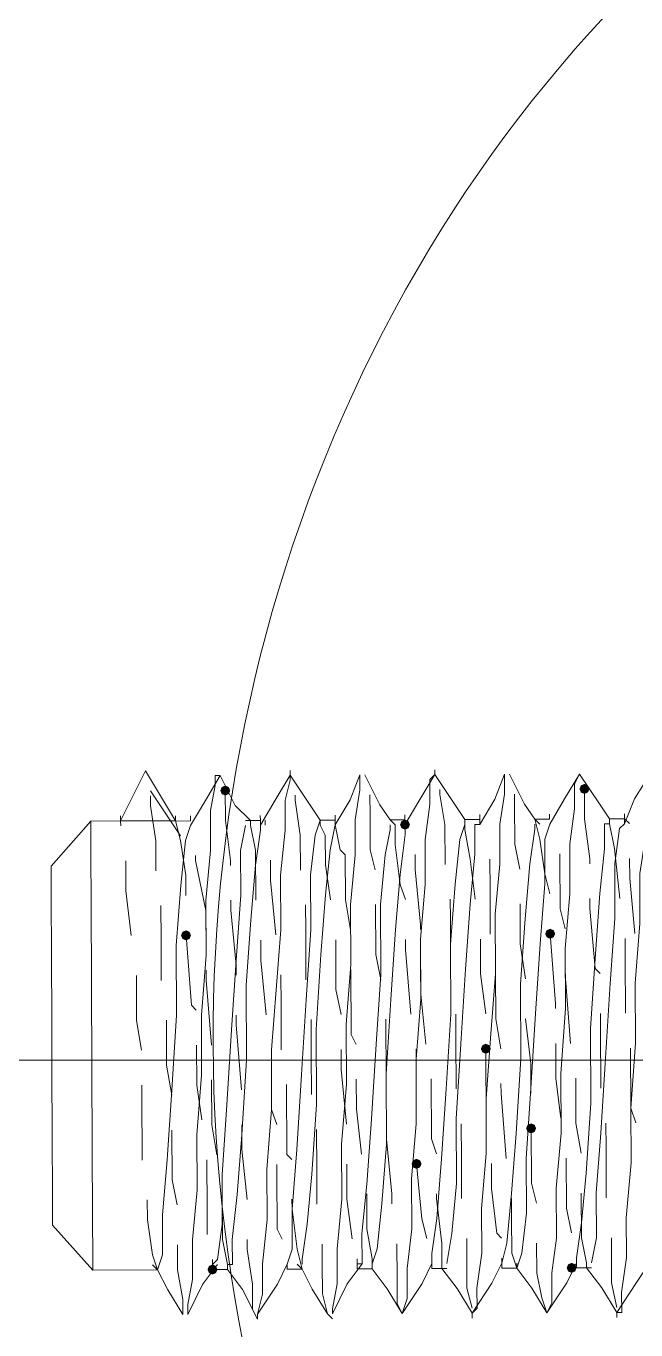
# Model space of a CAD drawing. Header units: millimetres. Extents: x 89051 to 218395, y -330386 to -125649.
# Drawn here: x 100671.86 to 100686.65, y -132844.52 to -132812.9 of the extents above; entities that cross this region are included whole.
import ezdxf

# ---------------------------------------------------------------- set-up
doc = ezdxf.new("R2010")
doc.units = ezdxf.units.MM
doc.header["$LTSCALE"] = 13
for name, pattern in [('1 实线', [0]), ('ACAD_ISO04W100', [30, 24, -3, 0, -3]), ('CENTER', [50.8, 31.75, -6.35, 6.35, -6.35])]:
    doc.linetypes.add(name, pattern=pattern)
doc.layers.get('0').update_dxf_attribs({"color": 1, "linetype": 'CENTER'})
doc.layers.add('C00-00-00', color=7, linetype='Continuous')
doc.layers.add('标注、文本', color=3, linetype='Continuous', lineweight=25)

msp = doc.modelspace()

# ---------------------------------------------------------------- hatches: boundary and pattern name
at = {"layer": 'C00-00-00'}
h = msp.add_hatch(color=256, dxfattribs=at)
h.dxf.hatch_style = 2
h.paths.add_polyline_path([(100676.569, -132831.44), (100676.605, -132831.526), (100676.691, -132831.561), (100676.776, -132831.525), (100676.811, -132831.439), (100676.775, -132831.354), (100676.69, -132831.319), (100676.604, -132831.355)])
h = msp.add_hatch(color=256, dxfattribs=at)
h.dxf.hatch_style = 2
h.paths.add_polyline_path([(100685.282, -132831.401), (100685.318, -132831.486), (100685.403, -132831.521), (100685.489, -132831.485), (100685.524, -132831.4), (100685.488, -132831.314), (100685.402, -132831.279), (100685.317, -132831.315)])
h = msp.add_hatch(color=256, dxfattribs=at)
h.dxf.hatch_style = 2
h.paths.add_polyline_path([(100680.929, -132832.267), (100680.965, -132832.353), (100681.051, -132832.388), (100681.136, -132832.352), (100681.171, -132832.266), (100681.135, -132832.181), (100681.05, -132832.146), (100680.965, -132832.182)])
h = msp.add_hatch(color=256, dxfattribs=at)
h.dxf.hatch_style = 2
h.paths.add_polyline_path([(100675.617, -132834.954), (100675.653, -132835.039), (100675.739, -132835.074), (100675.824, -132835.038), (100675.859, -132834.953), (100675.823, -132834.867), (100675.738, -132834.832), (100675.652, -132834.868)])
h = msp.add_hatch(color=256, dxfattribs=at)
h.dxf.hatch_style = 2
h.paths.add_polyline_path([(100684.451, -132834.914), (100684.487, -132834.999), (100684.572, -132835.034), (100684.657, -132834.998), (100684.693, -132834.913), (100684.657, -132834.827), (100684.571, -132834.792), (100684.486, -132834.828)])
h = msp.add_hatch(color=256, dxfattribs=at)
h.dxf.hatch_style = 2
h.paths.add_polyline_path([(100682.89, -132837.704), (100682.926, -132837.789), (100683.012, -132837.824), (100683.097, -132837.788), (100683.132, -132837.703), (100683.096, -132837.618), (100683.011, -132837.582), (100682.925, -132837.618)])
h = msp.add_hatch(color=256, dxfattribs=at)
h.dxf.hatch_style = 2
h.paths.add_polyline_path([(100683.988, -132839.635), (100684.024, -132839.72), (100684.11, -132839.756), (100684.195, -132839.72), (100684.23, -132839.634), (100684.194, -132839.549), (100684.109, -132839.514), (100684.023, -132839.55)])
h = msp.add_hatch(color=256, dxfattribs=at)
h.dxf.hatch_style = 2
h.paths.add_polyline_path([(100681.209, -132840.495), (100681.245, -132840.58), (100681.33, -132840.615), (100681.416, -132840.579), (100681.451, -132840.494), (100681.415, -132840.408), (100681.329, -132840.373), (100681.244, -132840.409)])
h = msp.add_hatch(color=256, dxfattribs=at)
h.dxf.hatch_style = 2
h.paths.add_polyline_path([(100676.259, -132843.058), (100676.295, -132843.144), (100676.381, -132843.179), (100676.466, -132843.143), (100676.501, -132843.057), (100676.465, -132842.972), (100676.379, -132842.937), (100676.294, -132842.973)])
h = msp.add_hatch(color=256, dxfattribs=at)
h.dxf.hatch_style = 2
h.paths.add_polyline_path([(100684.972, -132843.019), (100685.007, -132843.104), (100685.093, -132843.139), (100685.178, -132843.103), (100685.213, -132843.018), (100685.178, -132842.933), (100685.092, -132842.897), (100685.007, -132842.933)])

# ---------------------------------------------------------------- linework, layer by layer
at = {"color": 7, "linetype": '1 实线', "lineweight": 0, "extrusion": (0, 0, -1)}
for centre, major_axis, ratio, start_param, end_param in [((100704.687, -132837.484), (-0.209, 45.982), 0.866025, 2.304713, 7.120065), ((100700.754, -132837.502), (-0.209, 45.982), 0.866025, 3.141593, 6.283185), ((100707.833, -132837.47), (0.157, -34.608), 0.908418, 6.283185, 9.424778)]:
    msp.add_ellipse(centre, major_axis=major_axis, ratio=ratio, start_param=start_param, end_param=end_param, dxfattribs=at)
at = {"layer": 'C00-00-00', "lineweight": 15}
for points in [[(100678.262, -132831.07), (100678.261, -132830.949)], [(100681.771, -132831.054), (100681.77, -132830.933)], [(100674.152, -132832.177), (100674.752, -132830.964)], [(100674.752, -132830.964), (100675.484, -132832.171)], [(100676.568, -132831.077), (100676.447, -132831.078), (100676.448, -132831.32), (100676.329, -132831.925), (100676.334, -132832.893), (100676.218, -132834.104), (100676.224, -132835.435), (100676.11, -132836.888), (100676.117, -132838.34), (100676.002, -132839.792), (100676.008, -132841.123), (100675.893, -132842.334), (100675.897, -132843.302), (100675.779, -132843.908), (100675.78, -132844.15)], [(100675.847, -132832.291), (100676.207, -132831.684), (100676.568, -132831.077)], [(100676.568, -132831.077), (100676.934, -132831.802), (100677.299, -132832.163)], [(100678.262, -132831.07), (100678.262, -132831.191), (100678.143, -132831.675), (100678.147, -132832.401), (100678.031, -132833.491), (100678.037, -132834.822), (100677.922, -132836.274), (100677.808, -132837.727), (100677.815, -132839.179), (100677.7, -132840.632), (100677.706, -132841.842), (100677.59, -132842.931), (100677.593, -132843.657), (100677.474, -132844.142)], [(100677.541, -132832.283), (100677.901, -132831.676), (100678.262, -132831.07)], [(100678.262, -132831.07), (100678.749, -132831.793), (100678.993, -132832.155)], [(100679.956, -132831.062), (100679.957, -132831.425), (100679.84, -132832.151), (100679.844, -132832.998), (100679.728, -132834.209), (100679.735, -132835.661), (100679.62, -132837.114), (100679.627, -132838.566), (100679.512, -132840.018), (100679.519, -132841.35), (100679.403, -132842.56), (100679.407, -132843.407), (100679.289, -132844.013), (100679.289, -132844.134)], [(100679.356, -132832.275), (100679.717, -132831.668), (100679.956, -132831.062)], [(100680.077, -132831.061), (100680.443, -132831.786), (100680.687, -132832.148)], [(100681.771, -132831.054), (100681.65, -132831.175), (100681.653, -132831.78), (100681.536, -132832.628), (100681.541, -132833.717), (100681.426, -132835.048), (100681.433, -132836.501), (100681.318, -132837.953), (100681.325, -132839.526), (100681.21, -132840.858), (100681.216, -132842.068), (100681.099, -132843.036), (100681.103, -132843.763), (100680.983, -132844.126)], [(100681.05, -132832.267), (100681.411, -132831.66), (100681.771, -132831.054)], [(100681.771, -132831.054), (100682.258, -132831.777), (100682.502, -132832.139)], [(100683.465, -132831.046), (100683.467, -132831.53), (100683.349, -132832.256), (100683.354, -132833.225), (100683.238, -132834.435), (100683.245, -132835.887), (100683.131, -132837.34), (100683.017, -132838.913), (100683.023, -132840.245), (100682.908, -132841.576), (100682.913, -132842.665), (100682.796, -132843.513), (100682.798, -132843.997), (100682.677, -132844.118)], [(100682.865, -132832.259), (100683.226, -132831.652), (100683.465, -132831.046)], [(100683.586, -132831.045), (100683.952, -132831.77), (100684.196, -132832.132)], [(100685.28, -132831.038), (100685.16, -132831.28), (100685.163, -132831.885), (100685.046, -132832.733), (100685.051, -132833.943), (100684.936, -132835.274), (100684.943, -132836.727), (100684.829, -132838.3), (100684.836, -132839.752), (100684.721, -132841.084), (100684.726, -132842.294), (100684.609, -132843.142), (100684.612, -132843.868), (100684.492, -132844.11)], [(100684.56, -132832.251), (100684.92, -132831.644), (100685.28, -132831.038)], [(100685.28, -132831.038), (100685.767, -132831.761), (100686.011, -132832.123)], [(100674.875, -132831.448), (100675.363, -132832.172)], [(100674.877, -132831.811), (100674.876, -132831.569)], [(100676.694, -132832.166), (100676.69, -132831.44)], [(100678.385, -132831.674), (100678.385, -132831.553)], [(100680.202, -132832.029), (100680.2, -132831.545)], [(100681.894, -132831.537), (100681.894, -132831.416)], [(100682.018, -132832.263), (100681.894, -132831.537)], [(100683.71, -132831.771), (100683.709, -132831.529)], [(100685.406, -132832.126), (100685.403, -132831.4)], [(100686.375, -132832.243), (100686.614, -132831.637), (100686.854, -132831.272)], [(100675.002, -132832.657), (100674.877, -132831.811)], [(100678.51, -132832.52), (100678.385, -132831.674)], [(100683.715, -132832.739), (100683.71, -132831.771)], [(100672.463, -132833.274), (100673.426, -132832.181)], [(100673.426, -132832.181), (100675.847, -132832.17)], [(100673.451, -132837.626), (100673.447, -132836.658), (100673.442, -132835.569), (100673.438, -132834.722), (100673.434, -132833.875), (100673.431, -132833.27), (100673.429, -132832.665), (100673.428, -132832.423), (100673.426, -132832.181)], [(100674.152, -132832.177), (100674.152, -132832.056)], [(100675.484, -132832.171), (100674.152, -132832.177)], [(100674.153, -132832.298), (100674.152, -132832.177)], [(100675.363, -132832.172), (100675.606, -132832.534)], [(100675.484, -132832.171), (100675.483, -132832.05)], [(100675.484, -132832.171), (100675.607, -132832.655)], [(100675.847, -132832.17), (100675.846, -132832.049)], [(100676.819, -132833.133), (100676.694, -132832.166)], [(100677.178, -132832.164), (100677.541, -132832.162)], [(100677.299, -132832.163), (100677.299, -132832.284)], [(100677.541, -132832.162), (100677.54, -132832.041)], [(100677.541, -132832.283), (100677.541, -132832.162)], [(100677.662, -132832.282), (100677.662, -132832.161)], [(100678.195, -132842.929), (100678.314, -132842.565), (100678.31, -132841.597), (100678.424, -132840.144), (100678.537, -132838.329), (100678.649, -132836.513), (100678.763, -132834.819), (100678.757, -132833.487), (100678.873, -132832.519), (100678.993, -132832.155), (100678.993, -132832.276)], [(100678.993, -132832.155), (100679.356, -132832.154)], [(100678.993, -132832.155), (100678.993, -132832.276)], [(100679.356, -132832.154), (100679.355, -132832.033)], [(100679.356, -132832.275), (100679.356, -132832.154)], [(100680.206, -132832.876), (100680.202, -132832.029)], [(100680.687, -132832.148), (100681.05, -132832.146)], [(100680.687, -132832.148), (100680.808, -132832.268)], [(100681.05, -132832.146), (100681.049, -132832.025)], [(100682.502, -132832.139), (100682.865, -132832.138)], [(100682.502, -132832.139), (100682.502, -132832.26)], [(100682.865, -132832.138), (100682.864, -132832.017)], [(100682.865, -132832.259), (100682.865, -132832.138)], [(100684.196, -132832.132), (100684.559, -132832.13)], [(100684.196, -132832.132), (100684.319, -132832.615)], [(100684.196, -132832.132), (100684.318, -132832.252)], [(100684.559, -132832.13), (100684.558, -132832.009)], [(100685.531, -132833.094), (100685.406, -132832.126)], [(100686.011, -132832.123), (100686.374, -132832.122)], [(100686.011, -132832.123), (100686.012, -132832.244)], [(100686.374, -132832.122), (100686.374, -132832.001)], [(100686.496, -132832.242), (100686.374, -132832.122)], [(100686.375, -132832.243), (100686.374, -132832.122)], [(100675.847, -132832.291), (100675.728, -132832.654), (100675.612, -132833.744), (100675.497, -132835.196), (100675.505, -132836.89), (100675.392, -132838.706), (100675.279, -132840.401), (100675.164, -132841.732), (100675.168, -132842.7), (100675.049, -132843.064)], [(100676.379, -132842.937), (100676.5, -132842.815), (100676.617, -132841.968), (100676.612, -132840.758), (100676.725, -132839.063), (100676.838, -132837.247), (100676.951, -132835.553), (100677.065, -132833.979), (100677.06, -132832.89), (100677.178, -132832.285)], [(100677.541, -132832.283), (100677.542, -132832.404), (100677.425, -132833.251), (100677.31, -132834.583), (100677.196, -132836.157), (100677.204, -132837.972), (100677.091, -132839.787), (100676.977, -132841.24), (100676.861, -132842.33), (100676.864, -132842.935), (100676.743, -132842.935)], [(100677.299, -132832.284), (100677.423, -132832.888)], [(100678.514, -132833.368), (100678.51, -132832.52)], [(100679.356, -132832.275), (100679.238, -132832.88), (100679.122, -132833.97), (100679.008, -132835.422), (100678.895, -132837.238), (100678.903, -132839.053), (100678.79, -132840.748), (100678.674, -132841.958), (100678.557, -132842.806), (100678.558, -132842.927)], [(100678.993, -132832.276), (100679.115, -132832.518)], [(100679.115, -132832.518), (100679.119, -132833.244)], [(100679.48, -132832.879), (100679.356, -132832.275)], [(100679.889, -132842.921), (100680.01, -132842.92), (100680.006, -132842.194), (100680.122, -132840.984), (100680.236, -132839.41), (100680.349, -132837.595), (100680.462, -132835.9), (100680.454, -132834.206), (100680.57, -132832.995), (100680.688, -132832.39), (100680.687, -132832.269)], [(100681.05, -132832.267), (100681.051, -132832.509), (100680.935, -132833.478), (100680.82, -132834.809), (100680.707, -132836.504), (100680.594, -132838.319), (100680.602, -132840.014), (100680.487, -132841.466), (100680.371, -132842.556), (100680.252, -132842.919)], [(100680.808, -132832.268), (100680.811, -132832.752)], [(100681.704, -132842.913), (100681.703, -132842.671), (100681.82, -132841.823), (100681.934, -132840.371), (100682.048, -132838.676), (100682.16, -132836.86), (100682.153, -132835.166), (100682.267, -132833.714), (100682.383, -132832.624), (100682.502, -132832.26)], [(100682.023, -132833.231), (100682.018, -132832.263)], [(100682.865, -132832.259), (100682.744, -132832.259), (100682.748, -132832.985), (100682.632, -132834.196), (100682.518, -132835.77), (100682.406, -132837.585), (100682.293, -132839.401), (100682.3, -132840.974), (100682.185, -132842.185), (100682.067, -132842.911)], [(100682.502, -132832.26), (100682.503, -132832.381)], [(100682.503, -132832.381), (100682.627, -132833.107)], [(100683.398, -132842.905), (100683.517, -132842.42), (100683.632, -132841.21), (100683.747, -132839.757), (100683.859, -132837.942), (100683.851, -132836.126), (100683.965, -132834.553), (100684.08, -132833.221), (100684.197, -132832.374), (100684.197, -132832.253)], [(100684.56, -132832.251), (100684.44, -132832.615), (100684.445, -132833.704), (100684.331, -132835.156), (100684.217, -132836.851), (100684.105, -132838.667), (100683.991, -132840.361), (100683.997, -132841.692), (100683.881, -132842.661), (100683.761, -132843.024)], [(100685.213, -132842.897), (100685.212, -132842.776), (100685.33, -132841.928), (100685.445, -132840.718), (100685.558, -132839.023), (100685.55, -132837.208), (100685.663, -132835.513), (100685.777, -132833.94), (100685.893, -132832.85), (100685.891, -132832.245), (100686.012, -132832.244)], [(100686.375, -132832.243), (100686.254, -132832.364), (100686.137, -132833.212), (100686.143, -132834.543), (100686.029, -132836.117), (100685.916, -132837.932), (100685.804, -132839.748), (100685.689, -132841.201), (100685.694, -132842.29), (100685.576, -132842.895)], [(100686.012, -132832.244), (100686.135, -132832.849)], [(100675.005, -132833.383), (100675.002, -132832.657)], [(100675.607, -132832.655), (100675.732, -132833.501)], [(100680.811, -132832.752), (100680.936, -132833.72)], [(100683.838, -132833.343), (100683.715, -132832.739)], [(100684.319, -132832.615), (100684.444, -132833.462)], [(100686.861, -132832.725), (100686.743, -132833.451), (100686.749, -132834.661), (100686.634, -132836.114), (100686.641, -132837.566), (100686.527, -132839.14), (100686.533, -132840.471), (100686.418, -132841.802), (100686.422, -132842.77), (100686.305, -132843.618), (100686.308, -132844.102), (100686.187, -132844.102)], [(100674.281, -132833.871), (100674.278, -132833.145)], [(100675.972, -132833.137), (100675.971, -132833.016)], [(100676.219, -132834.346), (100675.972, -132833.137)], [(100676.82, -132833.254), (100676.819, -132833.133)], [(100677.423, -132832.888), (100677.428, -132834.099)], [(100677.789, -132833.613), (100677.787, -132833.129)], [(100679.602, -132833), (100679.48, -132832.879)], [(100679.607, -132834.089), (100679.602, -132833)], [(100680.329, -132833.359), (100680.206, -132832.876)], [(100681.297, -132833.355), (100681.296, -132832.992)], [(100682.627, -132833.107), (100682.753, -132834.074)], [(100683.115, -132833.831), (100683.111, -132833.105)], [(100684.805, -132833.097), (100684.805, -132832.976)], [(100684.811, -132834.307), (100684.805, -132833.097)], [(100685.532, -132833.215), (100685.531, -132833.094)], [(100686.135, -132832.849), (100686.262, -132834.058)], [(100686.502, -132833.573), (100686.499, -132833.089)], [(100672.463, -132833.274), (100672.464, -132833.395), (100672.466, -132833.879), (100672.468, -132834.363), (100672.472, -132835.089), (100672.475, -132835.815), (100672.479, -132836.662), (100672.483, -132837.63)], [(100679.119, -132833.244), (100679.244, -132834.09)], [(100681.424, -132834.685), (100681.297, -132833.355)], [(100684.444, -132833.462), (100684.567, -132833.945)], [(100675.732, -132833.501), (100675.734, -132833.985)], [(100677.916, -132834.943), (100677.789, -132833.613)], [(100680.936, -132833.72), (100681.059, -132834.082)], [(100686.629, -132834.904), (100686.502, -132833.573)], [(100674.407, -132834.959), (100674.281, -132833.871)], [(100676.824, -132834.343), (100676.823, -132834.101)], [(100679.731, -132834.814), (100679.607, -132834.089)], [(100682.15, -132834.561), (100682.148, -132834.077)], [(100683.12, -132834.92), (100683.115, -132833.831)], [(100685.537, -132834.304), (100685.536, -132834.062)], [(100675.134, -132835.077), (100675.13, -132834.23)], [(100676.222, -132834.83), (100676.219, -132834.346)], [(100676.952, -132835.674), (100676.824, -132834.343)], [(100678.642, -132834.819), (100678.639, -132834.214)], [(100680.339, -132835.416), (100680.333, -132834.206)], [(100683.847, -132835.158), (100683.842, -132834.19)], [(100684.934, -132834.79), (100684.811, -132834.307)], [(100685.665, -132835.755), (100685.537, -132834.304)], [(100681.425, -132834.806), (100681.424, -132834.685)], [(100682.156, -132835.892), (100682.15, -132834.561)], [(100675.738, -132834.953), (100675.867, -132836.647)], [(100678.647, -132836.029), (100678.642, -132834.819)], [(100679.369, -132835.058), (100679.374, -132836.268)], [(100681.063, -132835.05), (100681.064, -132835.292)], [(100682.878, -132835.042), (100682.882, -132835.889)], [(100684.572, -132834.913), (100684.7, -132836.607)], [(100686.387, -132835.026), (100686.389, -132835.51)], [(100675.138, -132836.045), (100675.134, -132835.077)], [(100677.554, -132835.066), (100677.556, -132835.55)], [(100681.064, -132835.292), (100681.192, -132836.865)], [(100683.972, -132836.005), (100683.847, -132835.158)], [(100676.953, -132835.916), (100676.952, -132835.674)], [(100677.556, -132835.55), (100677.683, -132836.881)], [(100680.462, -132836.021), (100680.339, -132835.416)], [(100686.389, -132835.51), (100686.396, -132836.841)], [(100674.537, -132837.016), (100674.533, -132835.927)], [(100676.227, -132836.04), (100676.226, -132835.798)], [(100678.045, -132836.637), (100678.042, -132835.911)], [(100679.742, -132837.355), (100679.735, -132835.782)], [(100681.432, -132836.379), (100681.429, -132835.774)], [(100682.882, -132835.889), (100683.007, -132836.856)], [(100683.25, -132836.976), (100683.245, -132835.887)], [(100684.94, -132836.001), (100684.939, -132835.759)], [(100685.068, -132837.573), (100684.94, -132836.001)], [(100685.786, -132835.876), (100685.665, -132835.755)], [(100676.355, -132837.613), (100676.227, -132836.04)], [(100679.374, -132836.268), (100679.498, -132836.872)], [(100678.05, -132837.726), (100678.045, -132836.637)], [(100681.559, -132837.589), (100681.432, -132836.379)], [(100684.7, -132836.607), (100684.701, -132836.728)], [(100675.867, -132836.647), (100675.988, -132836.767)], [(100676.958, -132837.126), (100676.957, -132836.884)], [(100682.284, -132837.465), (100682.281, -132836.86)], [(100685.792, -132837.207), (100685.79, -132836.844)], [(100674.662, -132837.741), (100674.537, -132837.016)], [(100675.268, -132838.102), (100675.263, -132837.013)], [(100677.086, -132838.698), (100676.958, -132837.126)], [(100678.777, -132837.844), (100678.773, -132836.997)], [(100680.594, -132838.44), (100680.588, -132836.988)], [(100683.374, -132837.702), (100683.25, -132836.976)], [(100684.102, -132838.061), (100683.976, -132836.973)], [(100685.799, -132838.659), (100685.792, -132837.207)], [(100679.864, -132837.597), (100679.742, -132837.355)], [(100682.29, -132838.675), (100682.284, -132837.465)], [(100684.705, -132837.575), (100684.709, -132838.422)], [(100672.483, -132837.63), (100672.487, -132838.598), (100672.491, -132839.445), (100672.495, -132840.171), (100672.498, -132840.897), (100672.501, -132841.502), (100672.502, -132841.865), (100672.503, -132841.986)], [(100673.476, -132843.071), (100673.475, -132842.829), (100673.474, -132842.587), (100673.471, -132841.982), (100673.468, -132841.377), (100673.464, -132840.53), (100673.46, -132839.683), (100673.456, -132838.594), (100673.451, -132837.626)], [(100675.992, -132837.614), (100675.997, -132838.582)], [(100677.808, -132837.727), (100677.815, -132839.179)], [(100678.781, -132838.812), (100678.777, -132837.844)], [(100679.502, -132837.719), (100679.504, -132838.203)], [(100681.317, -132837.711), (100681.322, -132838.8)], [(100683.011, -132837.703), (100683.019, -132839.519)], [(100686.52, -132837.687), (100686.527, -132839.14)], [(100675.393, -132838.827), (100675.268, -132838.102)], [(100679.504, -132838.203), (100679.631, -132839.534)], [(100684.105, -132838.788), (100684.102, -132838.061)], [(100676.364, -132839.549), (100676.359, -132838.46)], [(100679.872, -132839.17), (100679.868, -132838.444)], [(100680.596, -132838.803), (100680.594, -132838.44)], [(100681.69, -132839.888), (100681.683, -132838.436)], [(100684.709, -132838.422), (100684.834, -132839.389)], [(100685.198, -132839.509), (100685.193, -132838.42)], [(100674.667, -132838.83), (100674.666, -132838.588)], [(100674.674, -132840.404), (100674.667, -132838.83)], [(100675.997, -132838.582), (100676.122, -132839.429)], [(100678.182, -132840.267), (100678.175, -132838.572)], [(100681.322, -132838.8), (100681.325, -132839.526)], [(100683.379, -132838.791), (100683.378, -132838.549)], [(100683.507, -132840.363), (100683.379, -132838.791)], [(100679.998, -132840.258), (100679.872, -132839.17)], [(100686.527, -132839.14), (100686.65, -132839.502)], [(100677.815, -132839.179), (100677.937, -132839.542)], [(100675.402, -132840.884), (100675.397, -132839.674)], [(100676.488, -132840.274), (100676.364, -132839.549)], [(100677.093, -132840.15), (100677.09, -132839.545)], [(100678.91, -132840.626), (100678.906, -132839.658)], [(100680.601, -132839.893), (100680.6, -132839.651)], [(100682.418, -132840.368), (100682.414, -132839.521)], [(100684.115, -132840.966), (100684.109, -132839.635)], [(100685.322, -132840.234), (100685.198, -132839.509)], [(100685.926, -132840.11), (100685.924, -132839.505)], [(100680.728, -132841.223), (100680.601, -132839.893)], [(100681.813, -132840.25), (100681.69, -132839.888)], [(100685.932, -132841.32), (100685.926, -132840.11)], [(100676.247, -132840.396), (100676.252, -132841.606)], [(100677.219, -132841.36), (100677.093, -132840.15)], [(100678.304, -132840.387), (100678.182, -132840.267)], [(100682.423, -132841.336), (100682.418, -132840.368)], [(100684.959, -132840.357), (100684.965, -132841.567)], [(100677.942, -132840.51), (100677.943, -132840.752)], [(100677.943, -132840.752), (100677.949, -132842.083)], [(100678.914, -132841.473), (100678.91, -132840.626)], [(100679.636, -132840.502), (100679.64, -132841.349)], [(100681.33, -132840.494), (100681.457, -132841.825)], [(100683.145, -132840.486), (100683.148, -132841.091)], [(100675.526, -132841.489), (100675.402, -132840.884)], [(100684.238, -132841.449), (100684.115, -132840.966)], [(100674.801, -132841.855), (100674.799, -132841.371)], [(100676.619, -132842.331), (100676.614, -132841.242)], [(100678.31, -132841.597), (100678.308, -132841.355)], [(100679.64, -132841.349), (100679.765, -132842.317)], [(100680.127, -132842.073), (100680.123, -132841.226)], [(100680.729, -132841.465), (100680.728, -132841.223)], [(100681.818, -132841.339), (100681.817, -132841.218)], [(100681.944, -132842.428), (100681.818, -132841.339)], [(100683.148, -132841.091), (100683.274, -132842.18)], [(100683.635, -132841.815), (100683.633, -132841.331)], [(100685.331, -132842.291), (100685.326, -132841.202)], [(100676.252, -132841.606), (100676.255, -132842.211)], [(100678.435, -132842.565), (100678.31, -132841.597)], [(100684.965, -132841.567), (100685.089, -132842.171)], [(100673.476, -132843.071), (100672.503, -132841.986)], [(100674.926, -132842.702), (100674.801, -132841.855)], [(100681.457, -132841.825), (100681.58, -132842.308)], [(100683.639, -132842.662), (100683.635, -132841.815)], [(100676.743, -132842.935), (100676.619, -132842.331)], [(100677.225, -132842.57), (100677.224, -132842.328)], [(100677.949, -132842.083), (100678.071, -132842.324)], [(100680.251, -132842.798), (100680.127, -132842.073)], [(100682.55, -132842.788), (100682.548, -132842.304)], [(100683.274, -132842.18), (100683.395, -132842.3)], [(100685.455, -132842.896), (100685.331, -132842.291)], [(100686.058, -132842.53), (100686.057, -132842.288)], [(100675.533, -132843.062), (100675.53, -132842.457)], [(100677.35, -132843.417), (100677.225, -132842.57)], [(100678.558, -132843.048), (100678.435, -132842.565)], [(100679.042, -132842.925), (100679.039, -132842.441)], [(100680.858, -132843.28), (100680.855, -132842.433)], [(100681.946, -132842.912), (100681.944, -132842.428)], [(100684.246, -132843.143), (100684.243, -132842.417)], [(100686.062, -132843.377), (100686.058, -132842.53)], [(100675.049, -132843.064), (100674.926, -132842.702)], [(100675.049, -132843.064), (100674.927, -132842.944)], [(100676.501, -132842.936), (100676.14, -132843.422), (100675.78, -132844.15)], [(100676.379, -132842.937), (100676.379, -132842.816)], [(100676.38, -132843.058), (100676.379, -132842.937)], [(100676.743, -132843.056), (100676.743, -132842.935)], [(100678.195, -132842.929), (100677.955, -132843.414), (100677.474, -132844.142)], [(100678.195, -132842.929), (100678.195, -132843.05)], [(100678.195, -132843.05), (100678.195, -132842.929)], [(100678.195, -132843.05), (100678.195, -132842.929)], [(100678.558, -132843.048), (100678.437, -132842.928)], [(100679.045, -132843.651), (100679.042, -132842.925)], [(100680.01, -132842.92), (100679.649, -132843.406), (100679.289, -132844.134)], [(100679.889, -132842.921), (100679.888, -132842.8)], [(100679.889, -132843.042), (100679.889, -132842.921)], [(100680.252, -132842.919), (100680.251, -132842.798)], [(100680.252, -132843.04), (100680.252, -132842.919)], [(100681.704, -132842.913), (100681.464, -132843.398), (100680.983, -132844.126)], [(100681.704, -132843.034), (100681.704, -132842.913)], [(100681.704, -132843.034), (100681.704, -132842.913)], [(100681.946, -132843.033), (100681.946, -132842.912)], [(100682.554, -132843.514), (100682.55, -132842.788)], [(100683.398, -132842.905), (100683.158, -132843.39), (100682.677, -132844.118)], [(100683.398, -132842.905), (100683.397, -132842.784)], [(100683.398, -132843.026), (100683.398, -132842.905)], [(100683.761, -132843.024), (100683.639, -132842.662)], [(100683.761, -132843.024), (100683.761, -132842.903)], [(100685.213, -132842.897), (100684.973, -132843.382), (100684.492, -132844.11)], [(100685.213, -132842.897), (100685.212, -132842.776)], [(100685.214, -132843.018), (100685.213, -132842.897)], [(100685.456, -132843.017), (100685.455, -132842.896)], [(100675.049, -132843.064), (100673.476, -132843.071)], [(100675.659, -132844.15), (100675.293, -132843.547), (100675.049, -132843.064)], [(100675.657, -132843.787), (100675.533, -132843.062)], [(100676.743, -132843.056), (100676.38, -132843.058)], [(100677.475, -132844.263), (100677.108, -132843.539), (100676.743, -132843.056)], [(100678.558, -132843.048), (100678.195, -132843.05)], [(100679.168, -132844.134), (100678.802, -132843.531), (100678.558, -132843.048)], [(100680.252, -132843.04), (100679.889, -132843.042)], [(100680.983, -132844.126), (100680.617, -132843.523), (100680.252, -132843.04)], [(100680.861, -132843.885), (100680.858, -132843.28)], [(100682.067, -132843.032), (100681.704, -132843.034)], [(100682.677, -132844.118), (100682.312, -132843.515), (100681.946, -132843.033)], [(100683.761, -132843.024), (100683.398, -132843.026)], [(100684.492, -132844.11), (100684.127, -132843.507), (100683.761, -132843.024)], [(100684.37, -132843.748), (100684.246, -132843.143)], [(100685.577, -132843.016), (100685.214, -132843.018)], [(100686.187, -132844.102), (100685.821, -132843.499), (100685.456, -132843.017)], [(100686.908, -132843.01), (100686.667, -132843.374), (100686.187, -132844.102)], [(100677.352, -132844.022), (100677.35, -132843.417)], [(100682.677, -132843.997), (100682.554, -132843.514)], [(100686.186, -132843.981), (100686.062, -132843.377)], [(100675.659, -132844.15), (100675.657, -132843.787)], [(100679.168, -132844.134), (100679.045, -132843.651)], [(100680.983, -132844.126), (100680.861, -132843.885)], [(100684.492, -132844.11), (100684.37, -132843.748)], [(100677.475, -132844.263), (100677.474, -132844.142)], [(100679.29, -132844.255), (100679.168, -132844.134)], [(100682.678, -132844.239), (100682.677, -132844.118)], [(100686.187, -132844.223), (100686.187, -132844.102)]]:
    msp.add_lwpolyline(points, dxfattribs=at)
at = {"layer": '标注、文本', "color": 1, "linetype": 'ACAD_ISO04W100', "lineweight": 15}
for p, q in [((100860.066, -132837.98), (100331.066, -132837.98)), ((100686.504, -132837.98), (100504.627, -132837.98))]:
    msp.add_line(p, q, dxfattribs=at)

doc.saveas('drawing.dxf')
